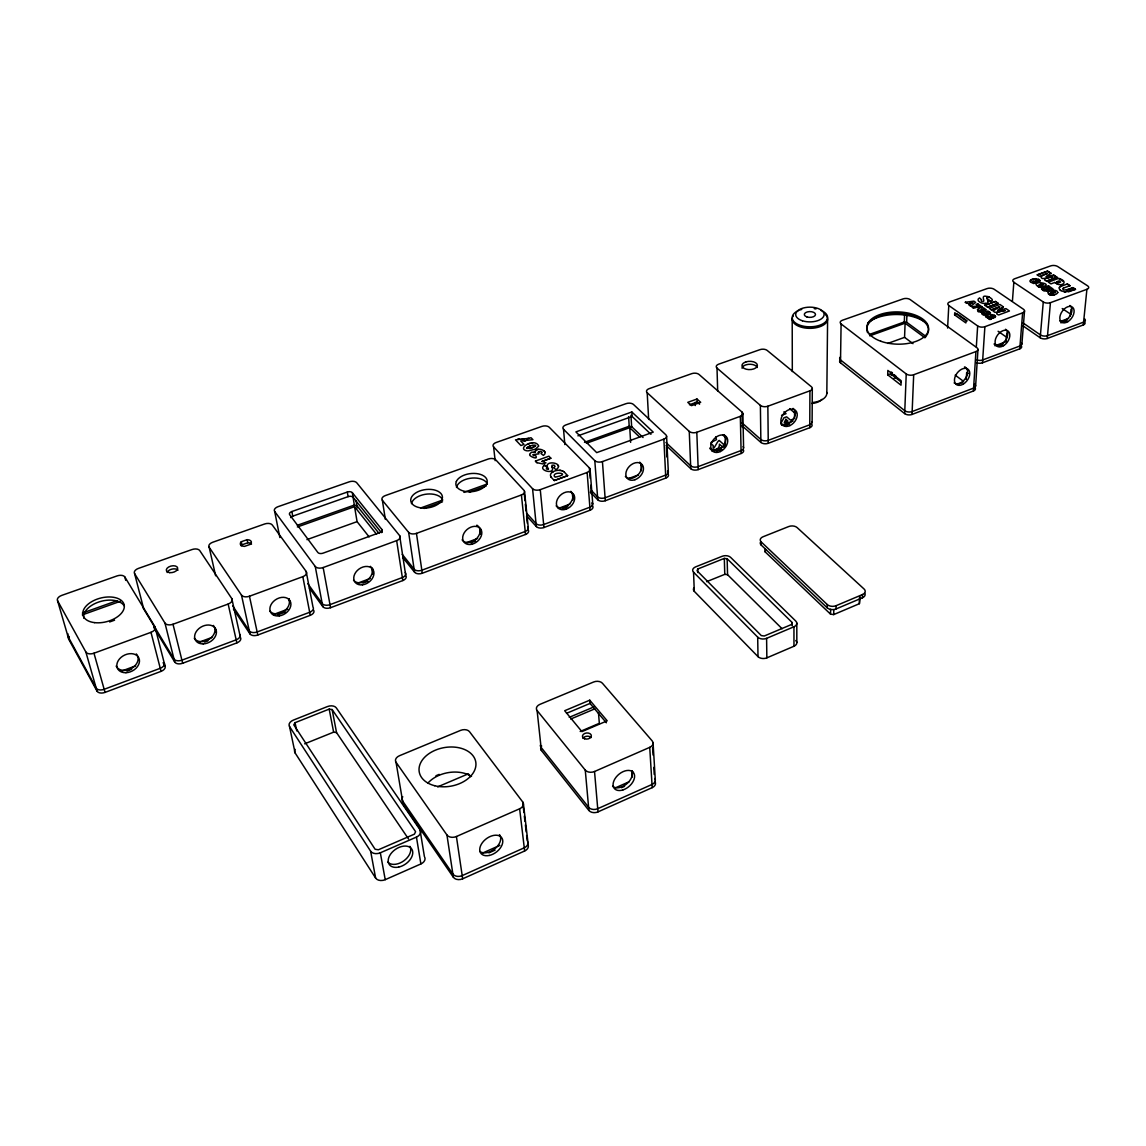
<?xml version="1.0" encoding="UTF-8"?>
<svg xmlns="http://www.w3.org/2000/svg" width="1146" height="1146" viewBox="0 0 1146 1146"><rect width="100%" height="100%" fill="white"/><g stroke="black" fill="none" stroke-linecap="round" stroke-linejoin="round"><path stroke-width="1.5" d="M742.164 425.868L760.887 442.428A5.329 3.037 -0.8 0 0 768.264 443.287L809.764 427.687L809.921 390.815A5.358 2.937 -0.1 0 0 811.397 386.746L767.147 350.404A5.2 2.779 -0.9 0 0 759.97 349.645L718.728 364.156A5.257 2.836 -1.6 0 0 717.009 368.095L717.683 391.087M812.113 422.502L812.299 388.566M826.825 393.465L827.598 319.39M827.197 607.795L827.226 604.529L761.173 541.9A6.074 3.71 -0.7 0 1 763.021 536.772L788.749 526.53A6.045 3.667 -0.1 0 1 797.1 527.561L864.084 589.015A6.317 3.968 1.6 0 1 862.523 594.53L862.437 597.782L836.021 608.97A6.346 4.025 1 0 1 827.197 607.795L761.231 545.109A6.074 3.71 -0.7 0 1 760.414 542.316M860.073 596.837L859.4 603.684L833.715 614.585L830.549 614.156L830.606 609.285M833.715 614.585L833.787 609.715M836.021 608.97L836.064 605.704L862.523 594.53M840.491 362.809L841.092 323.946A5.114 2.664 0.5 0 1 842.41 320.25L903.148 298.877A5.042 2.579 1.4 0 1 910.182 299.579L976.893 347.711A5.257 2.779 2.7 0 1 975.919 351.578L973.412 390.987L912.03 414.437A5.257 2.922 1.9 0 1 904.681 413.62L840.491 362.809A5.042 2.707 0.6 0 1 840.433 359.801M859.4 603.684L859.557 597.195M887.706 374.828L887.849 370.43L901.171 380.73L901 385.156L887.706 374.828L890.557 373.782L901.2 382.033M904.309 322.083L904.566 315.107M913.004 343.657L904.566 337.354L905.096 323.172L869.714 335.85M906.629 322.312L906.901 315.336M904.681 413.62L906.228 373.94L841.092 323.946M912.03 414.437L913.691 374.742L975.919 351.578M947.599 328.043L948.788 305.495A5.057 2.593 2.1 0 1 949.805 301.899L987.121 288.577A5.028 2.536 2.7 0 1 994.155 289.265L1023.421 309.219A5.114 2.607 3.2 0 1 1022.619 312.858L1019.768 348.814L982.494 362.809A5.085 2.707 2.9 0 1 976.85 362.809M954.618 314.906L954.733 312.729L966.021 320.751L965.892 322.928L954.618 314.906L957.311 313.932M1037.588 282.174C1032.675 277.303 1037.947 281.314 1040.267 280.827M965.304 302.272L973.928 301.14L975.661 302.429L970.891 306.183L969.23 305.022L970.075 304.363L965.304 302.272L966.923 303.332M966.25 379.412L966.68 372.45L968.155 373.539M970.891 306.183L969.23 304.951M974.687 307.601L975.805 307.372L973.47 308.002C968.413 305.509 983.067 306.555 976.965 306.211M973.47 308.002L972.052 306.927M978.87 306.326L976.32 304.478L978.87 306.24M983.612 310.924C972.682 315.078 979.243 304.807 983.884 308.174M977.38 309.621L977.867 309.148M977.896 303.976L976.32 304.55M989.428 297.215C982.91 294.651 996.691 299.321 990.918 301.455L988.325 299.865C984.085 293.276 989.571 302.601 987.737 302.802C984.715 305.423 974.057 300.897 979.572 297.888L981.635 299.894M976.32 346.952L977.653 325.951L948.788 305.495M979.056 310.709L980.503 311.067M979.042 310.451L981.52 310.093M979.658 307.171L982.079 306.827L975.805 307.457M975.633 385.944L977.982 349.444M981.334 300.639L981.348 300.137M981.005 312.127L983.239 311.526M981.821 301.14L981.52 300.897M982.165 314.061C982.953 316.754 991.433 314.491 990.459 312.672M982.695 309.664L983.555 310.38M982.28 309.578L981.248 309.305L984.042 309.449M987.093 296.456C979.73 294.536 985.761 301.255 982.996 301.613M983.755 313.732L986.147 313.689M983.927 313.574L984.758 313.202M984.658 303.532L985.889 303.446M984.901 305.38L995.588 301.455L998.152 303.303L987.48 307.085L984.901 305.309L995.588 301.455M983.683 309.778L985.345 310.695M985.302 311.884L987.437 311.168L990.13 312.414M982.494 362.809L984.887 326.696L1022.619 312.858M986.72 298.189L987.537 298.06M986.004 316.339L993.568 316.11M986.162 313.932L983.769 313.961M986.892 312.901L988.826 312.829L986.864 312.643M987.465 307.171L998.152 303.303M987.838 314.119L988.869 314.319M987.995 311.325L988.869 311.526M989.17 317.284C991.376 315.422 986.892 320.149 995.258 317.37C996.533 315.78 992.049 314.004 995.588 316.339M990.918 301.455L988.339 299.794M991.39 309.893L999.57 306.856L991.39 309.893L989.285 308.346L999.985 304.478L1003.38 306.899L998.18 310.165L1003.38 306.899M993.367 315.995L990.359 314.735L993.897 315.064M991.777 316.726L990.717 316.482M991.175 314.634L991.906 314.505M992.321 317.857L993.31 317.857M992.909 316.769L991.791 316.654M1006.804 333.042L1006.174 341.637L994.972 345.806M1012.419 301.14L1013.838 282.231A4.999 2.493 3 0 1 1014.654 278.764L1050.753 265.872A4.956 2.435 3.5 0 1 1057.715 266.531L1087.525 285.784A5.057 2.507 4 0 1 1086.909 289.308L1083.299 324.948L1047.258 338.485A5.028 2.607 3.8 0 1 1040.196 337.769L1022.776 325.736M1021.903 343.929L1024.538 310.853M1030.412 282.016L1033.663 283.52L1037.445 282.417M1030.053 281.472C1029.566 278.621 1038.362 278.464 1033.434 278.965M1032.202 281.472C1036.7 284.294 1033.85 278.378 1032.474 282.016M1033.363 282.36L1035.339 281.572M1036.199 278.722L1039.15 279.681L1038.491 279.295M1037.259 274.868L1047.559 271.115L1050.968 273.335L1047.559 271.187L1037.259 274.868L1039.365 276.258C1060.136 269.496 1034.408 276.229 1042.917 278.593C1068.273 274.625 1036.7 277.948 1046.685 281.071L1057.013 277.346L1053.589 275.054L1046.012 276.515L1050.968 273.335M1037.617 280.842L1039.623 281.83M1043.591 284.108L1040.711 285.784L1038.075 285.54M1039.035 287.259C1026.143 278.779 1060.236 284.237 1039.035 287.259L1039.809 287.331M1040.009 285.97L1043.304 284.695M1040.625 287.302L1042.473 286.858M1042.258 283.75L1041.327 283.921L1043.433 283.964M1041.571 289.107C1040.367 288.806 1044.866 286.629 1043.734 289.322M1048.791 286.085L1044.035 287.302L1048.791 286.085L1052.973 288.935L1051.254 289.566L1048.404 287.603L1047.086 288.004L1049.421 289.924L1046.456 291.299L1041.8 289.451M1043.791 289.566L1045.596 289.967M1044.063 290.969L1042.731 290.21M1040.196 337.769L1043.275 301.957L1013.838 282.231M1046.685 281.071L1057.013 277.275L1053.589 275.054M1047 288.978L1044.035 287.231M1048.604 291.628C1047.086 292.302 1056.612 287.904 1057.815 292.416M1057.83 292.645C1055.996 295.754 1047.988 296.413 1047.773 292.287M1055.165 292.531C1057.6 291.729 1045.453 295.482 1051.885 292.101M1051.197 290.669L1052.186 290.353M1047.258 338.485L1050.438 302.673L1086.909 289.308M1051.67 295.21L1049.378 294.565M1052.486 295.167L1054.349 294.723M1052.572 293.577L1053.518 293.319M1051.885 292.173L1055.28 291.786M1053.088 290.31L1053.905 290.239M1054.793 282.489L1050.954 283.879L1048.332 282.16L1058.675 278.363C1069.361 281.443 1061.812 287.431 1056.24 283.363M1054.449 291.557L1053.174 291.757M1056.899 281.73L1059.205 280.827L1060.609 282.102L1058.918 282.733L1056.899 281.658L1057.543 282.088M1057.027 283.907L1057.844 284.194M1058.66 278.435L1063.015 281.271M1061.11 286.199L1060.337 286.615L1067.27 283.964L1069.891 285.755L1067.27 283.964M1063.975 289.952C1062.886 290.31 1071.868 289.68 1072.828 287.66L1075.478 289.394L1072.842 287.589L1066.511 289.895M1068.359 291.872L1075.492 289.322L1065.164 292.087M1070.335 316.095L1070.98 309.277M529.624 454.203L531.529 452.169L535.268 452.24C535.254 445.866 550.023 450.865 543.39 455.392L540.998 453.53L542.23 452.226L540.826 451.381L537.961 452.398L538.964 453.873L532.833 454.575L533.391 455.564L535.583 455.478C539.193 460.936 528.378 455.693 529.753 454.733M985.932 309.821L985.345 310.767M792.215 622.565L791.6 624.47L764.282 636.001L761.316 635.6L697.055 570.78L697.756 569.003L724.315 558.389L727.137 558.747L792.215 622.565L792.215 625.816M830.549 614.156L765.113 551.842L765.772 549.994M526.544 447.957L530.226 445.923M526.716 448.458L531.93 447.871L535.526 445.579M548.533 468.986C541.313 459.131 566.296 462.612 555.996 469.731L553.69 467.625L555.036 466.494L554.206 465.147L551.957 465.276L552.043 467.081M785.912 419.321L784.251 422.459L787.961 421.083L785.912 419.321L785.927 422.229M780.713 423.776L783.921 417.817L786.614 416.815L790.496 420.138L792.703 419.321M295.052 722.696L293.791 724.845L375.114 849.258L378.352 849.788L414.422 834.145L415.611 831.71L332.139 709.56L329.189 709.116L295.052 722.696L296.771 730.933M552.043 467.038C555.867 475.418 536.443 470.175 544.722 465.19L546.986 467.224L546.327 468.986L548.375 469.201M535.268 450.965L536.228 450.106M1047.029 289.25L1046.255 289.866M1030.426 280.412L1032.388 279.352M564.419 472.281C560.967 467.969 547.401 471.207 551.068 477.151M999.57 306.856L993.023 311.024L994.943 312.357C1021.043 308.231 988.626 311.597 998.696 314.964L1009.425 310.981L1006.002 308.618L998.18 310.165M1060.351 286.543L1058.961 287.804L1059.778 289.752M553.174 471.88L552.043 472.424M1063.588 287.975L1062.657 288.72L1063.244 289.666M523.923 812.5L522.662 801.885L469.531 731.707A6.747 4.527 -9.3 0 0 460.606 730.374L399.467 755.73A6.876 4.627 -11.2 0 0 396.043 762.276L403.106 804.105L453.372 877.263A7.019 5.085 -11.4 0 0 462.669 878.796L524.653 850.991A6.89 4.971 -9 0 0 527.633 844.029M652.217 787.631L649.725 747.364A6.733 4.641 -4.2 0 0 652.189 740.903L602.438 683.26A6.504 4.326 -5.3 0 0 593.642 681.999L539.924 704.36A6.604 4.426 -6.9 0 0 537.102 710.534L541.399 750.472L588.886 810.451A6.718 4.785 -6.2 0 0 597.997 811.884L652.217 787.631A6.618 4.67 -4.3 0 0 655.011 781.672M621.476 787.689L624.584 786.314M482.767 852.968L499.857 845.361M488.855 852.896L495.072 850.117M615.287 787.889L629.254 781.701M424.407 856.621L420.023 829.79L336.322 707.899A6.89 4.441 -12.1 0 0 327.441 706.566L293.362 720.103A6.962 4.498 -13 0 0 289.523 726.535L295.081 752.893L375.63 878.065A7.363 5.243 -13.7 0 0 385.228 879.67L420.883 863.941A7.277 5.186 -12.4 0 0 424.736 857.222M396.043 762.276L446.94 834.99A7.148 5.057 -10.9 0 0 456.409 836.508L519.625 808.79A7.019 4.942 -8.7 0 0 522.662 801.885M537.102 710.534L585.262 770.098A6.833 4.756 -6 0 0 594.53 771.502L649.725 747.364M289.523 726.535L370.631 851.206A7.449 5.229 -13.3 0 0 380.329 852.796L416.442 837.096A7.363 5.157 -12.1 0 0 420.023 829.79M693.86 587.984A6.131 3.853 -2.3 0 0 694.304 591.365L758.007 656.644A6.389 4.197 -0.7 0 0 766.846 657.861L793.977 646.244A6.346 4.14 0 0 0 795.782 640.514M580.191 731.477L599.329 723.298L598.47 712.769M437.629 786.887L468.342 773.822L470.433 776.659M569.247 717.339L593.9 706.924M435.938 775.756L439.176 774.381M570.722 719.043L594.817 708.858M693.531 572.183L757.692 637.133A6.446 4.183 -0.7 0 0 766.602 638.336L793.949 626.776A6.403 4.126 0 0 0 795.768 621.06L730.604 557.357A6.131 3.796 -1.6 0 0 722.181 556.283L695.636 566.869A6.174 3.839 -2.2 0 0 693.531 572.183L694.304 591.365M589.746 700.192L564.677 710.721L581.924 731.621L607.208 720.82L589.746 700.192L590.018 703.429L606.377 722.782M566.554 713.313L590.018 703.429M304.678 743.826L333.629 732.151L336.552 732.609L408.506 838.958M706.624 581.667L724.773 574.347L727.567 574.705L782.102 628.753M527.833 450.937L535.211 449.232L538.735 446.08C534.81 437.156 516.072 448.559 526.773 450.808M528.091 446.811L532.962 445.092L535.54 445.636M957.841 384.297L962.826 382.42M590.362 492.164L597.782 499.799A5.544 3.266 -4.2 0 0 605.303 500.73L665.797 478.068A5.444 3.18 -2.8 0 0 667.746 473.642L667.602 470.691A5.458 3.18 -2.8 0 1 665.654 475.103L605.074 497.765A5.544 3.266 -4.2 0 1 597.553 496.834L591.365 490.474M105.045 692.399L161.042 671.37A6.375 3.853 -14.6 0 0 164.938 665.754L154.968 626.747L124.842 576.982A6.289 3.567 -13.7 0 0 117.093 575.908L61.784 595.376A6.418 3.61 -14.8 0 0 57.558 600.719L68.832 639.411L97.066 691.181A6.518 3.911 -15.8 0 0 105.045 692.399L93.972 653.22A6.618 3.868 -15.3 0 1 85.864 652.017L57.558 600.719M153.679 627.206L174.765 662.073A6.332 3.825 -14.1 0 0 182.687 663.248L236.864 642.892A6.217 3.767 -12.8 0 0 240.445 637.463L231.821 598.656L199.733 550.567A6.131 3.481 -12.2 0 0 192.041 549.536L138.48 568.387A6.246 3.538 -13.3 0 0 134.583 573.559L143.723 608.999L173.991 658.993A6.346 3.825 -14 0 0 181.913 660.168L236.176 639.826A6.217 3.753 -12.8 0 0 239.772 634.397M233.412 608.97L249.957 633.896A6.174 3.739 -12.3 0 0 257.807 635.013L310.28 615.316A6.059 3.682 -11.1 0 0 313.56 610.059M309.363 588.07L322.771 606.606A6.017 3.653 -10.6 0 0 330.564 607.695L402.819 580.549A5.888 3.567 -8.9 0 0 405.741 575.521L399.653 535.655L356.75 482.767A5.773 3.266 -8.8 0 0 349.244 481.821L277.991 506.704A5.902 3.338 -10.3 0 0 274.682 511.488L279.868 537.56M402.661 557.328L414.58 572.212A5.845 3.538 -8.4 0 0 422.287 573.244L525.541 534.451A5.673 3.395 -6 0 0 528.005 529.696L527.69 526.716A5.687 3.395 -6 0 1 525.226 531.458L421.843 570.221A5.859 3.538 -8.4 0 1 414.121 569.19L402.203 554.32M526.716 515.986L536.357 526.573A5.644 3.366 -5.6 0 0 543.949 527.532L590.118 510.199A5.572 3.309 -4.5 0 0 592.339 505.587L592.11 502.621A5.587 3.295 -4.5 0 1 589.875 507.22L543.662 524.553A5.644 3.366 -5.6 0 1 536.056 523.579L526.415 513.007M666.084 445.422L690.766 468.714A5.415 3.152 -2.2 0 0 698.201 469.602L741.133 453.472A5.358 3.08 -1.3 0 0 743.152 449.547M121.161 671.241L135.6 665.869M198.63 642.39L211.924 637.434M273.264 614.585L287.746 609.199M358.497 582.856L370.187 578.501M466.465 542.645L477.61 538.491M558.317 508.437L569.877 504.125M712.01 451.195L725.447 446.095L719.215 440.436C717.31 440.508 712.368 453.658 713.227 445.508L710.878 443.717M781.629 425.266L792.96 421.04M1060.881 321.267L1068.616 318.387M782.575 425.381L789.838 422.673M126.891 671.055L131.704 669.25M204.59 642.075L207.913 640.843M277.518 614.886L285.569 611.892M362.924 583.042L367.952 581.18M470.82 542.817L475.59 541.041M562.844 508.509L567.8 506.661M716.68 451.152L721.708 449.275M784.595 425.825L789.465 424.02M999.627 345.662L1002.836 344.459M1060.824 322.843L1067.012 320.536M628.825 478.469L638.408 474.902M781.572 415.325L786.056 413.663L783.907 411.829M93.972 653.22L150.986 632.32A6.475 3.81 -14.1 0 0 154.968 626.747M134.583 573.559L164.967 623.095A6.432 3.782 -13.6 0 0 173.003 624.255L228.154 604.042A6.303 3.725 -12.4 0 0 231.821 598.656M209.159 547.244L241.491 595.118A6.26 3.696 -11.9 0 0 249.456 596.235L302.816 576.667A6.16 3.639 -10.7 0 0 306.183 571.467L272.275 524.983A5.974 3.409 -10.7 0 0 264.654 523.98L212.755 542.244A6.088 3.467 -11.8 0 0 209.159 547.244L215.634 575.779M493.597 446.897L532.561 488.697A5.73 3.323 -5.4 0 0 540.267 489.643L587.139 472.467A5.658 3.266 -4.4 0 0 589.388 467.912L549.263 427.272A5.501 3.066 -5 0 0 541.886 426.398L496.103 442.514A5.572 3.137 -5.9 0 0 493.597 446.897L495.158 460.663M647.189 392.72L689.262 431.397A5.501 3.109 -2.2 0 0 696.811 432.271L740.345 416.313A5.444 3.037 -1.3 0 0 742.064 412.102L699.017 374.441A5.286 2.865 -2.1 0 0 691.783 373.639L649.152 388.652A5.343 2.937 -2.9 0 0 647.189 392.72L648.665 419.465M717.009 368.095L760.385 405.398A5.401 2.994 -0.8 0 0 767.849 406.228L809.921 390.815M554.607 476.535L555.151 477.151C572.914 473.728 552.873 470.734 554.263 476.163M563.517 429.263L594.803 460.663A5.615 3.223 -4.1 0 0 602.438 461.58L663.863 439.147A5.529 3.137 -2.8 0 0 665.84 434.778L633.48 404.466A5.415 2.994 -3.3 0 0 626.131 403.636L565.795 424.965A5.501 3.08 -4.5 0 0 563.517 429.263L564.849 444.591M567.671 475.604L554.306 480.546L567.671 475.662L564.405 472.238M274.682 511.488L315.25 566.482A6.117 3.61 -10.3 0 0 323.158 567.542L396.659 540.625A5.974 3.524 -8.6 0 0 399.653 535.655M382.363 500.301L408.635 532.374A5.945 3.495 -8.2 0 0 416.456 533.377L521.416 494.957A5.759 3.352 -5.8 0 0 523.923 490.259L495.846 459.918A5.644 3.209 -6.2 0 0 488.325 459.002L385.314 495.588A5.816 3.338 -8.3 0 0 382.363 500.301L385.371 519.41M1063.588 288.047L1069.906 285.683M420.568 508.022L442.227 500.2M463.886 492.393L487.193 483.984M109.658 621.949L114.586 620.172M424.092 508.466L442.528 501.805M469.344 492.121L486.119 486.062M887.792 343.428L904.566 337.354M584.503 442.313L628.996 426.326L631.632 426.627L643.064 437.528M689.434 404.767L697.112 402.017L699.576 404.223M535.44 461.079L548.905 456.194L550.854 458.257L542.029 461.423L545.969 462.841L542.946 463.929L537.016 462.698L535.44 461.079L537.016 462.74M586.38 443.273L629.741 427.673L639.712 437.199M542.029 461.38L550.854 458.199M577.913 435.838L632.119 416.471L650.957 434.291M82.369 613.067L116.835 600.762M82.297 614.901L120.359 601.292M869.255 334.489L904.165 322.012L906.687 322.27L925.252 335.936M696.997 399.023L687.772 402.332L691.468 405.655L700.707 402.332L696.997 399.023L697.112 402.017M306.942 539.637L357.079 521.645L369.127 536.901M297.358 526.974L354.558 506.661L376.533 534.251M631.847 411.973L575.894 431.899L596.708 452.627L653.234 432.128L631.847 411.973L632.119 416.471M241.276 541.743L247.149 539.666A5.644 3.237 -11.3 0 1 250.415 544.307L244.528 546.384A5.644 3.237 -11.3 0 1 241.276 541.743L241.935 544.851A5.644 3.237 -11.3 0 0 241.204 545.825M241.935 544.851L247.808 542.76A5.644 3.237 -11.3 0 1 251.547 544.064M297.373 525.269L354.071 505.157L356.764 505.501L379.025 533.377M381.733 529.323A3.968 2.321 -8.8 0 1 379.713 532.604L323.072 553.16A4.04 2.364 -10.1 0 1 317.843 552.472L289.68 514.74A3.939 2.249 -10.1 0 1 291.858 511.531L347.31 492.049A3.882 2.206 -9 0 1 352.338 492.694L381.733 529.323L382.234 532.417M290.611 517.62A3.939 2.249 -10.2 0 1 292.76 516.158L348.083 496.648A3.868 2.206 -9 0 1 353.111 497.292L381.389 532.618M528.779 438.345L515.499 439.849L520.929 445.536L524.023 444.447L520.699 440.938L532.933 439.706L531.056 437.729L526.716 438.803M710.849 442.571L716.494 439.663L715.677 436.955M528.22 444.075L529.925 443.531M529.781 448.53L533.993 447.069M1041.342 283.85L1038.133 285.683M538.233 449.433L537.03 449.719M539.136 451.667L540.01 451.452M531.458 443.144L532.847 442.872M521.86 439.205L524.238 439.09M523.994 441.009L525.47 440.995M1035.325 278.707L1036.199 278.65M560.709 470.433L559.42 470.347M984.615 312.242L982.781 312.328L981.821 313.689M519.926 439.19L517.963 438.932M1065.15 292.173L1061.038 290.611M534.28 451.997L535.268 452.24M562.743 471.078L561.841 470.691M984.486 308.432L985.818 309.578M1054.807 282.417L1056.24 283.434M1062.213 308.532L1070.708 314.205M535.024 445.149L535.54 445.88M1023.006 322.914L1040.439 334.933A5.028 2.607 3.7 0 0 1047.516 335.649L1083.586 322.126A4.999 2.55 4.2 0 0 1084.589 318.86M977.896 303.905L982.079 306.899M998.094 331.266L1006.876 337.454M958.729 314.935L967.195 320.937M905.096 323.172L924.894 337.769A30.87 16.144 1.4 0 0 926.426 335.85M964.474 366.978L967.296 369.055M1059.778 289.68L1061.038 290.697M955.177 375.129L963.614 381.432M1039.164 279.61L1040.124 280.541M709.99 447.9C713.27 451.567 720.003 449.404 719.444 444.161L722.696 447.126M795.94 412.775L794.565 411.615L794.579 418.677M789.608 408.621L794.952 413.133M742.107 422.96L760.858 439.505A5.343 3.037 -0.8 0 0 768.235 440.351L809.778 424.779A5.286 2.98 0 0 0 812.027 421.728M722.711 434.964L726.607 438.474M546.986 467.267L544.737 465.233L543.863 465.648M665.941 442.499L690.637 465.763A5.429 3.137 -2.2 0 0 698.1 466.651L741.075 450.536A5.372 3.08 -1.3 0 0 743.095 446.611M642.347 466.021L641.072 464.775L641.416 470.734M573.645 495.172L572.413 493.869L572.928 499.885M551.054 477.108L554.306 480.546M480.862 529.567L479.687 528.206L480.418 534.28M633.237 772.547L631.69 770.699L632.148 777.117M544.192 451.051L544.923 451.954M373.123 569.505L372.02 568.072L373.023 574.189M307.744 583.615L322.198 603.57A6.031 3.653 -10.6 0 0 330.005 604.644L402.361 577.527A5.888 3.553 -8.9 0 0 405.283 572.499M232.738 605.933L249.284 630.83A6.174 3.739 -12.3 0 0 257.148 631.962L309.692 612.265A6.074 3.667 -11.1 0 0 312.973 607.008L306.183 571.467M163.119 662.703L164.938 665.754M987.881 300.367L988.368 301.212M558.102 465.548L558.546 466.35M85.864 652.017L97.066 691.181M124.842 576.982L125.731 580.363M150.986 632.32L161.042 671.37M164.967 623.095L174.765 662.073M173.003 624.255L182.687 663.248M215.119 627.836L216.193 632.492M228.154 604.042L236.864 642.892M241.491 595.118L249.957 633.896M249.456 596.235L257.807 635.013M247.149 539.666L247.808 542.76M289.121 598.756L290.053 603.383M329.189 709.116L333.629 732.151M302.816 576.667L310.28 615.316M332.139 709.56L336.552 732.609M291.858 511.531L292.76 516.158M315.25 566.482L322.771 606.606M370.631 851.206L375.63 878.065M323.158 567.542L330.564 607.695M380.329 852.796L385.228 879.67M347.31 492.049L348.083 496.648M356.062 500.902L357.251 507.936M352.338 492.694L354.472 505.859M354.558 506.661L357.079 521.645M416.442 837.096L420.883 863.941M396.659 540.625L402.819 580.549M446.94 834.99L453.372 877.263M456.409 836.508L462.669 878.796M408.635 532.374L414.58 572.212M416.456 533.377L422.287 573.244M519.625 808.79L524.653 850.991M523.407 803.69L527.991 842.654M524.338 816.052L524.954 821.367M525.384 824.905L526.215 831.982M526.63 835.534L527.246 840.849M521.416 494.957L525.541 534.451M524.539 491.476L528.292 527.948M524.281 493.725L524.997 500.673M525.355 504.14L526.071 511.087M526.616 516.287L527.332 523.235M532.561 488.697L536.357 526.573M540.267 489.643L543.949 527.532M585.262 770.098L588.886 810.451M594.53 771.502L597.997 811.884M587.139 472.467L590.118 510.199M590.047 469.101L592.754 503.81M589.388 467.912L590.204 478.326M590.749 485.274L591.422 493.94M594.803 460.663L597.782 499.799M602.438 461.58L605.303 500.73M629.741 427.673L630.644 442.37M628.61 416.686L629.254 427.028M653.091 743.195L655.326 780.268M652.618 747.966L653.048 755.028M653.793 767.376L654.223 774.438M630.945 415.239L631.69 427.315M666.6 436.325L668.347 472.252M666.428 446.754L666.929 457.01M663.863 439.147L665.797 478.068M697.756 569.003L697.885 572.556M689.262 431.397L690.766 468.714M696.811 432.271L698.201 469.602M695.164 402.318L695.278 405.555M724.315 558.389L724.773 574.347M725.174 437.314L725.361 444.419M727.137 558.747L727.567 574.705M742.895 413.591L743.582 447.771M742.064 412.102L742.379 427.472M740.345 416.313L741.133 453.472M757.692 637.133L758.007 656.644M760.385 405.398L760.887 442.428M761.173 541.9L761.231 545.109M766.602 638.336L766.846 657.861M765.07 548.662L765.113 551.842M767.849 406.228L768.264 443.287M792.201 318.703L792.316 371.562M796.814 623.08L796.828 642.548M793.949 626.776L793.977 646.244M288.563 598.699A11.259 8.437 -32.4 0 1 283.778 611.42A11.259 8.437 -32.4 0 1 269.926 611.248M143.723 608.999A6.16 3.581 -13.7 0 1 143.436 608.111M812.013 424.636A5.286 2.98 0 0 1 809.764 427.687M639.683 462.167A10.142 7.334 -45.4 0 1 637.978 474.845A10.142 7.334 -45.4 0 1 625.372 476.478M402.776 796.742A6.776 4.656 -11.6 0 0 402.575 800.939L452.885 874.054A7.034 5.085 -11.4 0 0 462.196 875.601L524.266 847.796A6.905 4.971 -9 0 0 527.848 842.024M500.43 836.494A12.978 8.337 -37 0 1 493.897 849.53A12.978 8.337 -37 0 1 479.787 851.378M499.441 834.646A12.978 8.337 -37 0 1 500.028 835.506M427.773 783.262A28.406 19.654 -10.4 0 1 471.522 776.415M295.081 752.893A6.89 4.512 -13.3 0 1 295.138 749.369M409.896 846.321A13.623 8.896 -34.8 0 1 403.779 860.875A13.623 8.896 -34.8 0 1 387.778 862.107M864.757 593.198A6.303 3.982 1.6 0 1 862.437 597.782M836.064 605.704A6.346 4.025 1 0 1 827.226 604.529M1084.617 321.983A4.985 2.55 4.2 0 1 1083.299 324.948M167.173 572.527A5.787 3.309 -12.8 0 1 172.144 569.075A5.787 3.309 -12.8 0 1 177.988 570.207M213.371 625.43A11.546 8.638 -29.6 0 1 209.36 639.153A11.546 8.638 -29.6 0 1 194.261 638.25M913.691 374.742A5.329 2.879 1.7 0 1 906.228 373.94M840.476 356.965A5.042 2.707 0.6 0 0 840.534 359.973L904.796 410.726A5.257 2.908 1.9 0 0 912.144 411.543L973.599 388.107A5.186 2.822 2.9 0 0 974.558 384.197M965.261 367.264A9.612 6.246 -52.6 0 1 965.92 377.664A9.612 6.246 -52.6 0 1 955.535 383.609M954.79 383.308A9.612 6.246 -52.6 0 1 954.131 382.879M867.651 323.215A34.265 17.964 1.4 0 1 868.553 322.427M870.602 320.937A34.265 17.964 1.4 0 1 927.443 324.203M866.849 329.704A30.87 16.144 1.4 0 1 899.753 313.431A30.87 16.144 1.4 0 1 928.016 332.927M927.601 333.916A30.87 16.144 1.4 0 1 927.071 334.89M867.651 332.727A30.87 16.144 1.4 0 1 866.992 330.721M1021.702 343.241A5.057 2.65 3.4 0 1 1019.997 345.963L982.681 359.959A5.1 2.707 2.8 0 1 977.037 359.959M1021.616 346.421A5.057 2.65 3.4 0 1 1019.768 348.814M1050.438 302.673A5.085 2.564 3.6 0 1 1043.275 301.957M1069.949 305.481A9.268 5.816 -54.8 0 1 1069.848 316.167A9.268 5.816 -54.8 0 1 1059.749 320.937M540.339 745.115A6.504 4.455 -7.1 0 0 541.055 747.321L588.6 807.271A6.733 4.785 -6.2 0 0 597.725 808.704L652.017 784.451A6.632 4.67 -4.3 0 0 654.824 778.492M631.89 771.057A12.405 7.922 -40.4 0 1 626.203 784.308A12.405 7.922 -40.4 0 1 612.58 786.256M583.028 738.382A4.469 3.066 -5.9 0 1 586.895 736.233A4.469 3.066 -5.9 0 1 591.078 737.609M974.745 387.391A5.186 2.822 2.9 0 1 973.412 390.987M892.405 372.665A3.409 1.834 1.5 0 1 891.201 371.949M895.04 375.358A3.424 1.848 1.4 0 1 894.152 378.237M890.929 374.914A3.424 1.848 1.4 0 1 894.338 375.029M570.765 491.319A10.343 7.578 -43.1 0 1 569.304 504.125A10.343 7.578 -43.1 0 1 556.168 505.916M793.075 408.391A9.813 6.804 -49.6 0 1 792.731 419.995A9.813 6.804 -49.6 0 1 781.157 423.934M742.049 368.238A7.693 4.154 -1.1 0 1 745.229 365.101L746.046 364.815A7.693 4.154 -1.1 0 1 757.277 367.522M541.399 750.472A6.504 4.455 -7.1 0 1 541.686 745.989M403.106 804.105A6.761 4.67 -11.6 0 1 402.69 801.126M68.072 633.939A6.317 3.653 -15.2 0 0 67.943 636.359L96.178 688.101A6.518 3.896 -15.7 0 0 104.171 689.305L160.254 668.29A6.389 3.839 -14.5 0 0 164.15 662.675M83.873 618.267A21.201 12.205 -14.5 0 1 99.745 601.693A21.201 12.205 -14.5 0 1 124.155 605.862M136.302 653.936A11.875 8.824 -26.9 0 1 131.847 668.204A11.875 8.824 -26.9 0 1 116.147 666.07M821.968 399.352A13.781 7.607 0 0 1 811.912 403.507M826.796 392.476A17.247 9.497 0 0 1 812.514 402.518M826.911 316.525A17.72 9.225 -0.1 0 1 811.039 328.315A17.72 9.225 -0.1 0 1 792.387 317.743M792.76 316.797A17.72 9.225 -0.1 0 1 793.318 315.881M825.521 314.749A17.72 9.225 -0.1 0 1 826.309 315.623M478.412 526.372A10.601 7.879 -39.8 0 1 475.561 539.565A10.601 7.879 -39.8 0 1 462.096 539.881M476.808 525.183A10.601 7.879 -39.8 0 1 477.667 525.728M411.5 503.61A15.944 9.24 -7.7 0 1 433.818 494.313L434.921 494.542A15.944 9.24 -7.7 0 1 442.743 500.086M456.523 487.451A15.729 9.082 -6.7 0 1 456.695 486.721L456.968 486.004A15.729 9.082 -6.7 0 1 472.41 478.054A15.729 9.082 -6.7 0 1 487.365 483.984M370.387 566.325A10.959 8.208 -35.6 0 1 367.837 579.69A10.959 8.208 -35.6 0 1 353.527 580.205M820.823 310.308A17.72 9.225 -0.1 0 1 823.029 323.759A17.72 9.225 -0.1 0 1 797.072 323.974A17.72 9.225 -0.1 0 1 798.633 310.494M800.123 309.921A17.72 9.225 -0.1 0 1 801.713 309.434M814.247 308.646A17.72 9.225 -0.1 0 1 816.009 308.933M984.887 326.696A5.157 2.664 2.7 0 1 977.653 325.951M1005.515 329.26A9.383 6.045 -53.8 0 1 1005.672 340.047A9.383 6.045 -53.8 0 1 995.244 344.946M994.613 344.516A9.383 6.045 -53.8 0 1 994.083 343.972M724.086 434.663A9.956 7.048 -47.8 0 1 722.095 447.227A9.956 7.048 -47.8 0 1 710.047 448.716M68.832 639.411A6.317 3.653 -15.3 0 1 69.29 636.488M970.075 302.831L973.04 302.358L971.192 303.69L970.075 302.831M989.915 319.433L991.433 318.946L989.915 319.433L985.531 316.454L989.915 319.433M456.38 481.42L456.108 482.137A15.758 9.068 -6.7 0 0 464.101 491.19L465.204 491.419A15.758 9.068 -6.7 0 0 486.19 484.686A15.758 9.068 -6.7 0 0 476.349 473.556A15.758 9.068 -6.7 0 0 456.38 481.42M442.17 499.083L441.898 499.828A15.972 9.225 -7.6 0 1 421.57 507.979A15.972 9.225 -7.6 0 1 411.815 496.648A15.972 9.225 -7.6 0 1 433.188 489.714L434.291 489.944A15.972 9.225 -7.6 0 1 442.17 499.083M745.989 361.864L745.172 362.15A7.707 4.154 -1.1 0 0 746.232 369.227A7.707 4.154 -1.1 0 0 757.377 365.288A7.707 4.154 -1.1 0 0 745.989 361.864M279.237 615.889A11.274 8.437 -32.5 0 0 290.053 600.833A11.274 8.437 -32.5 0 0 271.917 603.24A11.274 8.437 -32.5 0 0 279.237 615.889M634.941 479.744A10.142 7.334 -45.4 0 0 642.147 464.603A10.142 7.334 -45.4 0 0 626.862 469.917A10.142 7.334 -45.4 0 0 634.941 479.744M489.285 855.446A12.993 8.337 -37 0 0 502.091 838.356A12.993 8.337 -37 0 0 482.423 842.611A12.993 8.337 -37 0 0 489.285 855.446M434.764 785.741A28.707 19.568 -10.1 0 0 475.905 763.035A28.707 19.568 -10.1 0 0 431.798 751.905A28.707 19.568 -10.1 0 0 434.764 785.741M398.679 867.078A13.637 8.896 -34.8 0 0 411.901 849.301A13.637 8.896 -34.8 0 0 390.829 853.799A13.637 8.896 -34.8 0 0 398.679 867.078M169.708 572.642A5.802 3.309 -12.8 0 0 177.673 567.986A5.802 3.309 -12.8 0 0 168.634 567.012A5.802 3.309 -12.8 0 0 169.708 572.642M203.186 643.894A11.56 8.638 -29.7 0 0 215.935 629.455A11.56 8.638 -29.7 0 0 197.456 630.014A11.56 8.638 -29.7 0 0 203.186 643.894M963.371 384.025A9.626 6.246 -52.6 0 0 968.041 369.256A9.626 6.246 -52.6 0 0 954.933 377.263A9.626 6.246 -52.6 0 0 963.371 384.025M880.83 341.25A30.885 16.13 1.4 0 0 928.547 329.461A30.885 16.13 1.4 0 0 883.781 313.402A30.885 16.13 1.4 0 0 880.83 341.25M1067.843 321.682A9.283 5.816 -54.7 0 0 1072.685 307.343A9.283 5.816 -54.7 0 0 1060.379 314.864A9.283 5.816 -54.7 0 0 1067.843 321.682M622.865 789.952A12.42 7.907 -40.4 0 0 633.609 772.819A12.42 7.907 -40.4 0 0 615.044 778.65A12.42 7.907 -40.4 0 0 622.865 789.952M584.56 738.769A4.469 3.066 -5.9 0 0 591.336 735.861A4.469 3.066 -5.9 0 0 584.747 733.454A4.469 3.066 -5.9 0 0 584.56 738.769M566.052 509.182A10.357 7.578 -43.1 0 0 573.229 493.84A10.357 7.578 -43.1 0 0 557.371 499.355A10.357 7.578 -43.1 0 0 566.052 509.182M789.895 425.596A9.813 6.804 -49.6 0 0 795.682 410.583A9.813 6.804 -49.6 0 0 781.558 417.259A9.813 6.804 -49.6 0 0 789.895 425.596M94.602 622.636A21.23 12.191 -14.4 0 0 124.269 605.417A21.23 12.191 -14.4 0 0 91.795 601.607A21.23 12.191 -14.4 0 0 94.602 622.636M125.945 672.702A11.89 8.824 -26.9 0 0 138.881 658.048A11.89 8.824 -26.9 0 0 119.614 658.792A11.89 8.824 -26.9 0 0 125.945 672.702M471.837 544.25A10.615 7.879 -39.8 0 0 480.733 529.08A10.615 7.879 -39.8 0 0 464.13 532.976A10.615 7.879 -39.8 0 0 471.837 544.25M362.508 584.818A10.973 8.208 -35.7 0 0 373.209 569.992A10.973 8.208 -35.7 0 0 355.847 572.198A10.973 8.208 -35.7 0 0 362.508 584.818M802.401 320.78A14.196 7.363 -0.1 0 0 824.103 314.749A14.196 7.363 -0.1 0 0 803.246 308.03A14.196 7.363 -0.1 0 0 802.401 320.78M806.927 316.941A5.587 2.894 -0.1 0 0 815.494 314.591A5.587 2.894 -0.1 0 0 807.3 311.927A5.587 2.894 -0.1 0 0 806.927 316.941M1003.552 345.691A9.397 6.045 -53.8 0 0 1008.236 331.18A9.397 6.045 -53.8 0 0 995.588 338.872A9.397 6.045 -53.8 0 0 1003.552 345.691M720.333 451.553A9.97 7.048 -47.8 0 0 725.991 436.382A9.97 7.048 -47.8 0 0 711.408 443.244A9.97 7.048 -47.8 0 0 720.333 451.553"/></g></svg>
